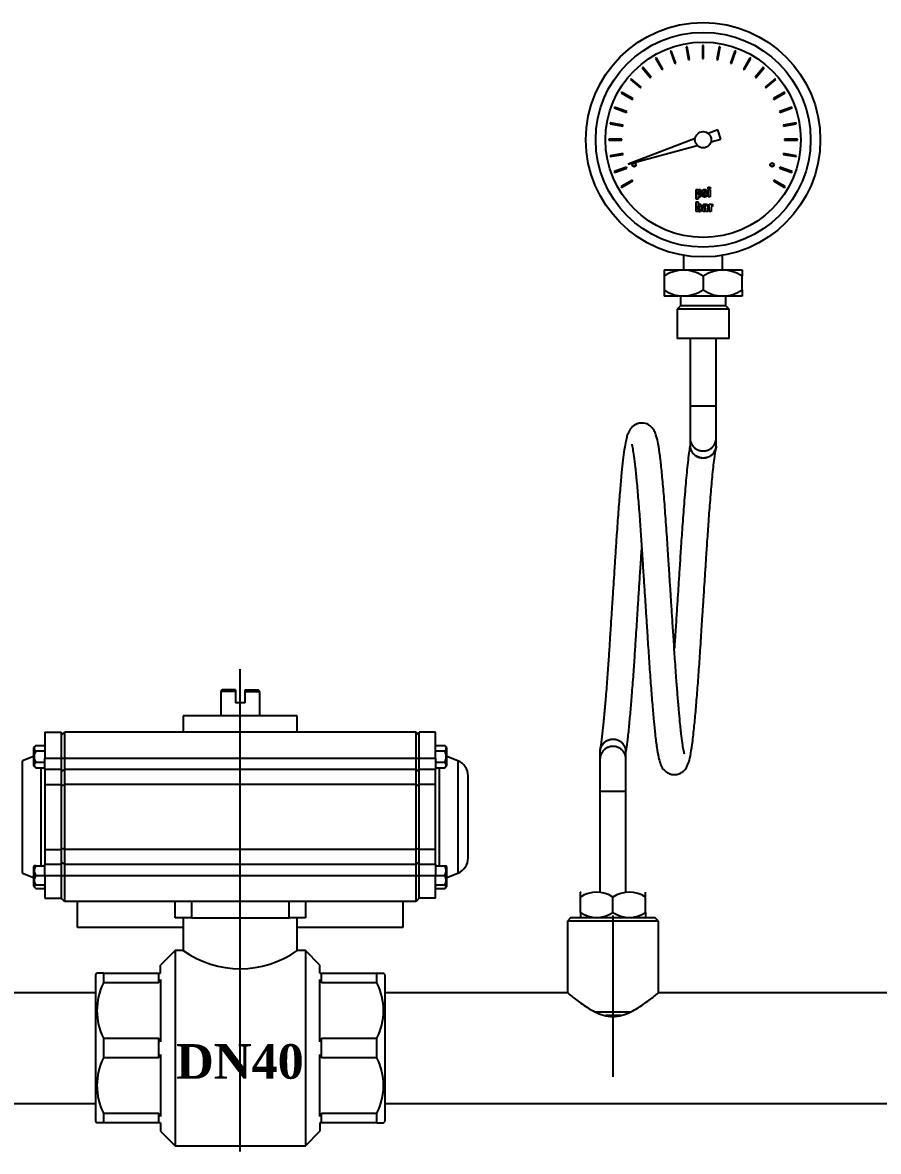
# Model space of a CAD drawing. Extents: x -681219 to -550379, y -242630 to -158199.
# Drawn here: x -636918.5 to -636547.3, y -168933.3 to -168443.7 of the extents above; entities that cross this region are included whole.
import ezdxf
from ezdxf.lldxf.tags import DXFTag

# ---------------------------------------------------------------- set-up
doc = ezdxf.new("R2010")
doc.units = 0
doc.header["$LTSCALE"] = 1000
for name, color, linetype in [('$DDT_AUDIT_GENERATED_(4EB)', 7, 'CONTINUOUS'), ('$DDT_AUDIT_GENERATED_(BAE)', 7, 'CONTINUOUS'), ('DV2_默认', 7, 'CONTINUOUS'), ('GLXT01_0102', 7, 'CONTINUOUS'), ('MYGL165_030201', 7, 'CONTINUOUS'), ('MYGL165_030501', 7, 'CONTINUOUS'), ('SVK1120-4D-02-P1', 7, 'CONTINUOUS'), ('TEXT', 7, 'CONTINUOUS'), ('Y(YZ.Z)-100压力表1.', 7, 'CONTINUOUS')]:
    doc.layers.add(name, color=color, linetype=linetype)
tags = doc.linetypes.add('CENTER2', pattern=[28.575, 19.05, -3.175, 3.175, -3.175]).pattern_tags.tags
tags[10:11] = [DXFTag(74, 4), DXFTag(75, 0), DXFTag(340, '0'), DXFTag(46, 0.0), DXFTag(50, 0.0), DXFTag(44, 0.0), DXFTag(45, 0.0)]
tags[8:9] = [DXFTag(74, 4), DXFTag(75, 0), DXFTag(340, '0'), DXFTag(46, 0.0), DXFTag(50, 0.0), DXFTag(44, 0.0), DXFTag(45, 0.0)]
tags[6:7] = [DXFTag(74, 4), DXFTag(75, 0), DXFTag(340, '0'), DXFTag(46, 0.0), DXFTag(50, 0.0), DXFTag(44, 0.0), DXFTag(45, 0.0)]
tags[4:5] = [DXFTag(74, 4), DXFTag(75, 0), DXFTag(340, '0'), DXFTag(46, 0.0), DXFTag(50, 0.0), DXFTag(44, 0.0), DXFTag(45, 0.0)]

msp = doc.modelspace()

# ---------------------------------------------------------------- linework, layer by layer
at = {"layer": '$DDT_AUDIT_GENERATED_(4EB)', "color": 7, "linetype": 'Continuous'}
for p, q in [((-636831.8777, -168733.1363), (-636832.5836, -168733.8422)), ((-636826.2306, -168733.8422), (-636832.5836, -168733.8422)), ((-636832.5836, -168733.8422), (-636832.5836, -168744.4304)), ((-636826.2306, -168733.1363), (-636831.8777, -168733.1363)), ((-636826.2306, -168733.1363), (-636826.2306, -168733.8422)), ((-636826.2306, -168733.8422), (-636826.2306, -168738.7834)), ((-636821.9953, -168733.1363), (-636816.3483, -168733.1363)), ((-636821.9953, -168733.8422), (-636821.9953, -168733.1363)), ((-636821.9953, -168733.8422), (-636815.6424, -168733.8422)), ((-636821.9953, -168738.7834), (-636821.9953, -168733.8422)), ((-636815.6424, -168733.8422), (-636816.3483, -168733.1363)), ((-636815.6424, -168744.4304), (-636815.6424, -168733.8422)), ((-636821.9953, -168738.7834), (-636826.2306, -168738.7834)), ((-636799.4071, -168744.4304), (-636848.8188, -168744.4304)), ((-636848.8188, -168744.4304), (-636848.8188, -168751.4893)), ((-636799.4071, -168751.4893), (-636799.4071, -168744.4304)), ((-636908.8188, -168751.4893), (-636901.76, -168751.4893)), ((-636908.8188, -168751.4893), (-636908.8188, -168762.683)), ((-636901.76, -168752.901), (-636900.3483, -168751.4893)), ((-636901.76, -168751.4893), (-636901.76, -168762.683)), ((-636900.3483, -168751.4893), (-636900.3483, -168762.683)), ((-636747.8777, -168751.4893), (-636900.3483, -168751.4893)), ((-636747.8777, -168762.683), (-636747.8777, -168751.4893)), ((-636747.8777, -168751.4893), (-636746.4659, -168752.901)), ((-636739.4071, -168751.4893), (-636746.4659, -168751.4893)), ((-636746.4659, -168762.683), (-636746.4659, -168751.4893)), ((-636739.4071, -168762.683), (-636739.4071, -168751.4893)), ((-636912.8225, -168757.187), (-636913.76, -168758.1246)), ((-636913.76, -168758.1246), (-636913.76, -168766.0304)), ((-636912.8225, -168757.187), (-636908.8188, -168757.187)), ((-636908.8188, -168759.6322), (-636912.8225, -168759.6322)), ((-636739.4071, -168757.187), (-636735.4035, -168757.187)), ((-636735.4035, -168759.6322), (-636739.4071, -168759.6322)), ((-636734.4659, -168758.1246), (-636735.4035, -168757.187)), ((-636734.4659, -168766.0304), (-636734.4659, -168758.1246)), ((-636913.76, -168761.9363), (-636918.4992, -168763.832)), ((-636918.4992, -168812.5583), (-636918.4992, -168763.832)), ((-636912.8225, -168764.5227), (-636908.8188, -168764.5227)), ((-636908.8188, -168762.683), (-636901.76, -168762.683)), ((-636908.8188, -168767.6744), (-636908.8188, -168762.683)), ((-636901.76, -168762.683), (-636900.3483, -168762.683)), ((-636901.76, -168762.683), (-636901.76, -168767.6744)), ((-636900.3483, -168762.683), (-636747.8777, -168762.683)), ((-636900.3483, -168762.683), (-636900.3483, -168767.6744)), ((-636747.8777, -168767.6744), (-636747.8777, -168762.683)), ((-636747.8777, -168762.683), (-636746.4659, -168762.683)), ((-636746.4659, -168762.683), (-636739.4071, -168762.683)), ((-636746.4659, -168767.6744), (-636746.4659, -168762.683)), ((-636739.4071, -168762.683), (-636739.4071, -168767.6744)), ((-636739.4071, -168764.5227), (-636735.4035, -168764.5227)), ((-636729.7267, -168763.832), (-636734.4659, -168761.9363)), ((-636729.7267, -168763.832), (-636729.7267, -168812.5583)), ((-636913.76, -168766.0304), (-636912.8225, -168766.968)), ((-636912.8225, -168766.968), (-636908.8188, -168766.968)), ((-636910.5937, -168766.968), (-636910.5937, -168809.3716)), ((-636908.8188, -168767.6744), (-636908.8188, -168774.0775)), ((-636901.76, -168767.6744), (-636908.8188, -168767.6744)), ((-636901.76, -168768.6727), (-636900.3483, -168767.6744)), ((-636901.76, -168767.6744), (-636901.76, -168774.0775)), ((-636900.3483, -168767.6744), (-636900.3483, -168774.0775)), ((-636747.8777, -168767.6744), (-636900.3483, -168767.6744)), ((-636747.8777, -168774.0775), (-636747.8777, -168767.6744)), ((-636747.8777, -168767.6744), (-636746.4659, -168768.6727)), ((-636746.4659, -168774.0775), (-636746.4659, -168767.6744)), ((-636739.4071, -168767.6744), (-636746.4659, -168767.6744)), ((-636739.4071, -168766.968), (-636735.4035, -168766.968)), ((-636739.4071, -168774.0775), (-636739.4071, -168767.6744)), ((-636737.6322, -168809.3716), (-636737.6322, -168766.968)), ((-636735.6807, -168767.2452), (-636734.4659, -168766.0304)), ((-636908.8188, -168774.0775), (-636901.76, -168774.0775)), ((-636908.8188, -168774.0775), (-636908.8188, -168802.3128)), ((-636901.76, -168774.6623), (-636900.3483, -168774.0775)), ((-636901.76, -168774.0775), (-636901.76, -168802.3128)), ((-636900.3483, -168774.0775), (-636900.3483, -168802.3128)), ((-636747.8777, -168774.0775), (-636900.3483, -168774.0775)), ((-636747.8777, -168802.3128), (-636747.8777, -168774.0775)), ((-636747.8777, -168774.0775), (-636746.4659, -168774.6623)), ((-636739.4071, -168774.0775), (-636746.4659, -168774.0775)), ((-636746.4659, -168802.3128), (-636746.4659, -168774.0775)), ((-636739.4071, -168802.3128), (-636739.4071, -168774.0775)), ((-636725.2894, -168806.0043), (-636725.2894, -168770.386)), ((-636908.8188, -168802.3128), (-636901.76, -168802.3128)), ((-636908.8188, -168802.3128), (-636908.8188, -168808.7159)), ((-636900.3483, -168802.3128), (-636901.76, -168801.728)), ((-636901.76, -168802.3128), (-636901.76, -168808.7159)), ((-636900.3483, -168802.3128), (-636900.3483, -168808.7159)), ((-636747.8777, -168802.3128), (-636900.3483, -168802.3128)), ((-636746.4659, -168801.728), (-636747.8777, -168802.3128)), ((-636747.8777, -168808.7159), (-636747.8777, -168802.3128)), ((-636739.4071, -168802.3128), (-636746.4659, -168802.3128)), ((-636746.4659, -168808.7159), (-636746.4659, -168802.3128)), ((-636739.4071, -168808.7159), (-636739.4071, -168802.3128)), ((-636908.8188, -168808.7159), (-636901.76, -168808.7159)), ((-636908.8188, -168813.7072), (-636908.8188, -168808.7159)), ((-636900.3483, -168808.7159), (-636901.76, -168807.7176)), ((-636901.76, -168808.7159), (-636901.76, -168813.7072)), ((-636900.3483, -168808.7159), (-636747.8777, -168808.7159)), ((-636900.3483, -168808.7159), (-636900.3483, -168813.7072)), ((-636746.4659, -168807.7176), (-636747.8777, -168808.7159)), ((-636747.8777, -168813.7072), (-636747.8777, -168808.7159)), ((-636746.4659, -168808.7159), (-636739.4071, -168808.7159)), ((-636746.4659, -168813.7072), (-636746.4659, -168808.7159)), ((-636739.4071, -168808.7159), (-636739.4071, -168813.7072)), ((-636918.4992, -168812.5583), (-636913.76, -168814.454)), ((-636913.4777, -168809.3716), (-636913.76, -168809.654)), ((-636913.76, -168809.654), (-636913.76, -168817.5599)), ((-636912.8225, -168809.3716), (-636913.4777, -168809.3716)), ((-636912.8225, -168809.3716), (-636908.8188, -168809.3716)), ((-636912.8225, -168813.6069), (-636908.8188, -168813.6069)), ((-636908.8188, -168813.7072), (-636908.8188, -168823.4893)), ((-636901.76, -168813.7072), (-636908.8188, -168813.7072)), ((-636900.3483, -168813.7072), (-636901.76, -168813.7072)), ((-636901.76, -168813.7072), (-636901.76, -168823.4893)), ((-636900.3483, -168813.7072), (-636900.3483, -168824.901)), ((-636747.8777, -168813.7072), (-636900.3483, -168813.7072)), ((-636747.8777, -168824.901), (-636747.8777, -168813.7072)), ((-636746.4659, -168813.7072), (-636747.8777, -168813.7072)), ((-636746.4659, -168823.4893), (-636746.4659, -168813.7072)), ((-636739.4071, -168813.7072), (-636746.4659, -168813.7072)), ((-636739.4071, -168809.3716), (-636735.4035, -168809.3716)), ((-636739.4071, -168813.6069), (-636735.4035, -168813.6069)), ((-636739.4071, -168823.4893), (-636739.4071, -168813.7072)), ((-636735.4035, -168809.3716), (-636734.7483, -168809.3716)), ((-636734.4659, -168809.654), (-636734.7483, -168809.3716)), ((-636734.4659, -168817.5599), (-636734.4659, -168809.654)), ((-636734.4659, -168814.454), (-636729.7267, -168812.5583)), ((-636913.76, -168817.5599), (-636913.76, -168818.2657)), ((-636913.76, -168817.5599), (-636913.4777, -168817.8422)), ((-636913.76, -168818.2657), (-636912.8225, -168819.2033)), ((-636912.8225, -168817.8422), (-636913.4777, -168817.8422)), ((-636908.8188, -168817.8422), (-636912.8225, -168817.8422)), ((-636735.4035, -168817.8422), (-636739.4071, -168817.8422)), ((-636735.4035, -168817.8422), (-636734.7483, -168817.8422)), ((-636735.4035, -168819.2033), (-636734.4659, -168818.2657)), ((-636734.7483, -168817.8422), (-636734.4659, -168817.5599)), ((-636734.4659, -168818.2657), (-636734.4659, -168817.5599)), ((-636912.8225, -168819.2033), (-636908.8188, -168819.2033)), ((-636908.8188, -168823.4893), (-636901.76, -168823.4893)), ((-636900.3483, -168824.901), (-636901.76, -168823.4893)), ((-636746.4659, -168823.4893), (-636747.8777, -168824.901)), ((-636739.4071, -168823.4893), (-636746.4659, -168823.4893)), ((-636739.4071, -168819.2033), (-636735.4035, -168819.2033)), ((-636747.8777, -168824.901), (-636900.3483, -168824.901)), ((-636852.3483, -168831.9599), (-636852.3483, -168824.901)), ((-636845.2894, -168824.901), (-636845.2894, -168831.9599)), ((-636802.9365, -168831.9599), (-636802.9365, -168824.901)), ((-636795.8777, -168824.901), (-636795.8777, -168831.9599)), ((-636845.2894, -168831.9599), (-636852.3483, -168831.9599)), ((-636848.8188, -168831.9599), (-636848.8188, -168846.1007)), ((-636845.2894, -168831.9599), (-636802.9365, -168831.9599)), ((-636795.8777, -168831.9599), (-636802.9365, -168831.9599)), ((-636799.4071, -168846.0775), (-636799.4071, -168831.9599)), ((-636852.3483, -168846.0775), (-636858.7012, -168852.4304)), ((-636852.3483, -168846.0775), (-636852.3483, -168930.7834)), ((-636848.7781, -168846.0775), (-636852.3483, -168846.0775)), ((-636795.8777, -168846.0775), (-636799.4071, -168846.0775)), ((-636795.8777, -168846.0775), (-636795.8777, -168930.7834)), ((-636789.5247, -168852.4304), (-636795.8777, -168846.0775)), ((-636858.7012, -168855.9599), (-636858.7012, -168852.4304)), ((-636789.5247, -168855.9599), (-636789.5247, -168852.4304)), ((-636886.2306, -168855.9599), (-636886.9365, -168856.6657)), ((-636886.9365, -168856.6657), (-636886.9365, -168920.1951)), ((-636883.4071, -168855.9599), (-636886.2306, -168855.9599)), ((-636883.4071, -168855.9599), (-636883.4071, -168860.2159)), ((-636883.4071, -168855.9599), (-636859.4071, -168855.9599)), ((-636859.4071, -168855.9599), (-636858.7012, -168855.9599)), ((-636859.4071, -168860.2159), (-636859.4071, -168855.9599)), ((-636789.5247, -168855.9599), (-636788.8188, -168855.9599)), ((-636788.8188, -168855.9599), (-636764.8188, -168855.9599)), ((-636788.8188, -168860.2159), (-636788.8188, -168855.9599)), ((-636764.8188, -168855.9599), (-636761.9953, -168855.9599)), ((-636764.8188, -168860.2159), (-636764.8188, -168855.9599)), ((-636761.2894, -168856.6657), (-636761.9953, -168855.9599)), ((-636761.2894, -168920.1951), (-636761.2894, -168856.6657)), ((-636859.4071, -168860.2159), (-636883.4071, -168860.2159)), ((-636858.7012, -168858.7324), (-636859.4071, -168860.2159)), ((-636858.7012, -168858.7324), (-636858.7012, -168885.6579)), ((-636788.8188, -168860.2159), (-636789.5247, -168858.7324)), ((-636789.5247, -168885.6579), (-636789.5247, -168858.7324)), ((-636764.8188, -168860.2159), (-636788.8188, -168860.2159)), ((-636883.4071, -168884.1744), (-636883.4071, -168892.6865)), ((-636883.4071, -168884.1744), (-636859.4071, -168884.1744)), ((-636859.4071, -168884.1744), (-636858.7012, -168885.6579)), ((-636859.4071, -168892.6865), (-636859.4071, -168884.1744)), ((-636789.5247, -168885.6579), (-636788.8188, -168884.1744)), ((-636788.8188, -168884.1744), (-636764.8188, -168884.1744)), ((-636788.8188, -168892.6865), (-636788.8188, -168884.1744)), ((-636764.8188, -168892.6865), (-636764.8188, -168884.1744)), ((-636858.7012, -168891.203), (-636859.4071, -168892.6865)), ((-636858.7012, -168891.203), (-636858.7012, -168918.1285)), ((-636788.8188, -168892.6865), (-636789.5247, -168891.203)), ((-636789.5247, -168918.1285), (-636789.5247, -168891.203)), ((-636859.4071, -168892.6865), (-636883.4071, -168892.6865)), ((-636764.8188, -168892.6865), (-636788.8188, -168892.6865)), ((-636883.4071, -168916.645), (-636883.4071, -168920.901)), ((-636883.4071, -168916.645), (-636859.4071, -168916.645)), ((-636859.4071, -168916.645), (-636858.7012, -168918.1285)), ((-636859.4071, -168920.901), (-636859.4071, -168916.645)), ((-636789.5247, -168918.1285), (-636788.8188, -168916.645)), ((-636788.8188, -168916.645), (-636764.8188, -168916.645)), ((-636788.8188, -168920.901), (-636788.8188, -168916.645)), ((-636764.8188, -168920.901), (-636764.8188, -168916.645)), ((-636886.9365, -168920.1951), (-636886.2306, -168920.901)), ((-636883.4071, -168920.901), (-636886.2306, -168920.901)), ((-636859.4071, -168920.901), (-636883.4071, -168920.901)), ((-636858.7012, -168920.901), (-636859.4071, -168920.901)), ((-636858.7012, -168920.901), (-636858.7012, -168924.4304)), ((-636788.8188, -168920.901), (-636789.5247, -168920.901)), ((-636789.5247, -168920.901), (-636789.5247, -168924.4304)), ((-636764.8188, -168920.901), (-636788.8188, -168920.901)), ((-636764.8188, -168920.901), (-636761.9953, -168920.901)), ((-636761.9953, -168920.901), (-636761.2894, -168920.1951)), ((-636858.7012, -168924.4304), (-636852.3483, -168930.7834)), ((-636795.8777, -168930.7834), (-636789.5247, -168924.4304)), ((-636852.3483, -168930.7834), (-636795.8777, -168930.7834))]:
    msp.add_line(p, q, dxfattribs=at)
for centre, radius, start, end in [((-636732.3483, -168770.386), 7.0588, 0, 68.19859), ((-636732.3483, -168806.0043), 7.0588, 291.80141, 0), ((-636909.6776, -168815.7246), 3.7914, 146.045357, 213.954643), ((-636909.677, -168811.4893), 3.7919, 146.050436, 213.949564), ((-636738.5484, -168811.4893), 3.7914, 326.045357, 33.954643), ((-636738.549, -168815.7246), 3.7919, 326.050436, 33.949564), ((-636911.6424, -168818.3421), 2.8235, 0, 10.196986), ((-636736.5836, -168818.3421), 2.8235, 169.803014, 180), ((-636824.113, -168811.5407), 42.4638, 234.42202, 305.57798), ((-636859.3863, -168872.1951), 26.8421, 153.494434, 206.505566), ((-636788.8396, -168872.1951), 26.8421, 333.494434, 26.505566), ((-636859.3863, -168904.6657), 26.8421, 153.494434, 206.505566), ((-636788.8396, -168904.6657), 26.8421, 333.494434, 26.505566)]:
    msp.add_arc(centre, radius, start, end, dxfattribs=at)
for points, knots in [([(-636912.8225, -168757.187), (-636913.0116, -168757.3761), (-636913.1761, -168757.5729), (-636913.411, -168757.984), (-636913.4771, -168758.1932), (-636913.4779, -168758.5136), (-636913.4617, -168758.6212), (-636913.3995, -168758.8314), (-636913.3537, -168758.9349), (-636913.1795, -168759.2415), (-636913.0141, -168759.4406), (-636912.8225, -168759.6322)], [0, 0, 0, 0, 0.25, 0.25, 0.5, 0.5, 0.625, 0.625, 0.75, 0.75, 1, 1, 1, 1]), ([(-636912.8225, -168759.6322), (-636913.0135, -168760.0144), (-636913.1768, -168760.4065), (-636913.4103, -168761.2238), (-636913.4777, -168761.6539), (-636913.4776, -168762.5022), (-636913.4102, -168762.9318), (-636913.1764, -168763.7497), (-636913.0132, -168764.1413), (-636912.8225, -168764.5227)], [0, 0, 0, 0, 0.25, 0.25, 0.5, 0.5, 0.75, 0.75, 1, 1, 1, 1]), ([(-636735.4035, -168759.6322), (-636735.2121, -168759.4409), (-636735.0494, -168759.2452), (-636734.8753, -168758.9411), (-636734.829, -168758.838), (-636734.7655, -168758.6273), (-636734.7485, -168758.5189), (-636734.7478, -168758.1982), (-636734.8131, -168757.988), (-636735.049, -168757.5736), (-636735.2133, -168757.3771), (-636735.4035, -168757.187)], [0, 0, 0, 0, 0.25, 0.25, 0.375, 0.375, 0.5, 0.5, 0.75, 0.75, 1, 1, 1, 1]), ([(-636735.4035, -168764.5227), (-636735.2127, -168764.1413), (-636735.0495, -168763.7497), (-636734.8158, -168762.9318), (-636734.7483, -168762.5022), (-636734.7482, -168761.6539), (-636734.8156, -168761.2238), (-636735.0491, -168760.4065), (-636735.2124, -168760.0144), (-636735.4035, -168759.6322)], [0, 0, 0, 0, 0.25, 0.25, 0.5, 0.5, 0.75, 0.75, 1, 1, 1, 1]), ([(-636912.8225, -168764.5227), (-636913.0138, -168764.7141), (-636913.1765, -168764.9098), (-636913.3506, -168765.2139), (-636913.3969, -168765.317), (-636913.4604, -168765.5276), (-636913.4774, -168765.6361), (-636913.4781, -168765.9568), (-636913.4129, -168766.167), (-636913.1769, -168766.5814), (-636913.0126, -168766.7779), (-636912.8225, -168766.968)], [0, 0, 0, 0, 0.25, 0.25, 0.375, 0.375, 0.5, 0.5, 0.75, 0.75, 1, 1, 1, 1]), ([(-636735.4035, -168766.968), (-636735.2143, -168766.7789), (-636735.0498, -168766.5821), (-636734.8149, -168766.171), (-636734.7488, -168765.9618), (-636734.748, -168765.6414), (-636734.7643, -168765.5338), (-636734.8264, -168765.3236), (-636734.8722, -168765.2201), (-636735.0464, -168764.9135), (-636735.2118, -168764.7144), (-636735.4035, -168764.5227)], [0, 0, 0, 0, 0.25, 0.25, 0.5, 0.5, 0.625, 0.625, 0.75, 0.75, 1, 1, 1, 1]), ([(-636913.4738, -168817.8912), (-636913.4763, -168817.9203), (-636913.4776, -168817.9494), (-636913.4781, -168818.1921), (-636913.4129, -168818.4023), (-636913.1769, -168818.8167), (-636913.0126, -168819.0132), (-636912.8225, -168819.2033)], [0.466132851, 0.466132851, 0.466132851, 0.466132851, 0.5, 0.5, 0.75, 0.75, 1, 1, 1, 1]), ([(-636735.4035, -168819.2033), (-636735.2143, -168819.0142), (-636735.0498, -168818.8174), (-636734.8149, -168818.4062), (-636734.7488, -168818.1971), (-636734.7481, -168817.922), (-636734.7534, -168817.8602), (-636734.7639, -168817.7989)], [0, 0, 0, 0, 0.25, 0.25, 0.5, 0.5, 0.571963206, 0.571963206, 0.571963206, 0.571963206])]:
    msp.add_open_spline(points, degree=3, knots=knots, dxfattribs=at)
at = {"layer": '$DDT_AUDIT_GENERATED_(BAE)', "color": 7, "linetype": 'Continuous'}
for p, q in [((-636629.0157, -168580.6657), (-636629.0157, -168610.0858)), ((-636617.7216, -168610.0858), (-636617.7216, -168580.6657)), ((-636617.7216, -168610.0858), (-636629.0157, -168610.0858)), ((-636629.0157, -168610.0858), (-636629.0157, -168623.9292)), ((-636617.7216, -168623.9292), (-636617.7216, -168610.0858)), ((-636629.0157, -168623.9292), (-636629.0157, -168627.2025)), ((-636617.7216, -168627.2025), (-636617.7216, -168623.9292)), ((-636668.113, -168759.925), (-636668.113, -168763.1941)), ((-636656.8188, -168763.1941), (-636656.8188, -168759.925)), ((-636668.113, -168763.1941), (-636668.113, -168777.128)), ((-636656.8188, -168777.128), (-636656.8188, -168763.1941)), ((-636656.8188, -168777.128), (-636668.113, -168777.128)), ((-636668.113, -168777.128), (-636668.113, -168820.6657)), ((-636656.8188, -168820.6657), (-636656.8188, -168777.128)), ((-636676.4424, -168820.6657), (-636676.5836, -168820.8069)), ((-636676.5836, -168822.9909), (-636676.5836, -168820.8069)), ((-636676.5836, -168829.6347), (-636676.5836, -168822.9909)), ((-636662.4659, -168829.6347), (-636662.4659, -168822.9909)), ((-636648.3483, -168822.9909), (-636648.3483, -168820.8069)), ((-636648.3483, -168829.6347), (-636648.3483, -168822.9909)), ((-636676.5836, -168829.6347), (-636676.5836, -168831.8187)), ((-636676.5836, -168831.8187), (-636676.4424, -168831.9599)), ((-636648.4894, -168831.9599), (-636648.3483, -168831.8187)), ((-636648.3483, -168829.6347), (-636648.3483, -168831.8187))]:
    msp.add_line(p, q, dxfattribs=at)
for centre, radius, start, end in [((-636669.5247, -168833.451), 12.619, 55.987152, 124.012848), ((-636669.5247, -168833.4763), 12.64, 56.051392, 123.948608), ((-636655.4071, -168833.451), 12.619, 55.987136, 124.012864), ((-636655.4071, -168833.451), 12.619, 55.987152, 124.012848), ((-636669.5247, -168819.1493), 12.64, 236.051392, 303.948608), ((-636669.5247, -168819.1746), 12.619, 235.987152, 304.012848), ((-636655.4071, -168819.1746), 12.619, 235.987136, 304.012864), ((-636655.4071, -168819.1493), 12.64, 236.051392, 303.948608)]:
    msp.add_arc(centre, radius, start, end, dxfattribs=at)
for points, knots in [([(-636631.5144, -168760.7653), (-636631.5064, -168760.7602), (-636631.5447, -168760.6103), (-636631.8155, -168759.4877), (-636632.2356, -168757.1057), (-636632.7908, -168753.0447), (-636633.3414, -168747.7471), (-636633.9045, -168741.6825), (-636634.415, -168735.6309), (-636634.9786, -168728.37), (-636635.556, -168720.265), (-636636.1159, -168711.5829), (-636636.6304, -168703.6508), (-636637.0965, -168696.4503), (-636637.5296, -168689.7594), (-636637.9822, -168682.7622), (-636638.5075, -168674.635), (-636639.128, -168665.0467), (-636639.8533, -168655.0656), (-636640.6065, -168645.797), (-636641.3299, -168637.9747), (-636642.0435, -168631.4103), (-636642.7848, -168626.5148), (-636643.4966, -168623.2693), (-636644.3316, -168621.1027), (-636645.107, -168619.7295), (-636646.7206, -168618.2094), (-636648.6274, -168617.3909), (-636650.686, -168617.3392), (-636652.7618, -168617.8755), (-636654.8759, -168619.5654), (-636655.9875, -168621.827), (-636656.5179, -168623.5757), (-636657.1247, -168626.2256), (-636657.7054, -168629.8174), (-636658.2997, -168634.649), (-636658.8734, -168640.413), (-636659.5082, -168647.486), (-636660.1925, -168656.0499), (-636660.8275, -168664.8413), (-636661.3614, -168673.0129), (-636661.795, -168679.7396), (-636662.1954, -168685.9273), (-636662.5382, -168691.2265), (-636662.8527, -168696.0845), (-636663.1716, -168701.0117), (-636663.5546, -168706.9213), (-636663.9883, -168713.6278), (-636664.4718, -168721.0324), (-636665.0388, -168728.983), (-636665.6369, -168736.6493), (-636666.2407, -168743.6291), (-636666.8152, -168749.6242), (-636667.4368, -168755.1488), (-636667.8445, -168757.5685), (-636668.0949, -168759.0206)], [0.339267505, 0.339267505, 0.339267505, 0.339267505, 0.342950645, 0.35311444, 0.365629185, 0.380431469, 0.397413872, 0.410185721, 0.423323042, 0.435606126, 0.452256081, 0.466763317, 0.479558635, 0.49113128, 0.501517444, 0.511723965, 0.524926861, 0.5413273, 0.560298064, 0.578937746, 0.596858886, 0.614072561, 0.632686276, 0.648413657, 0.658438943, 0.666605696, 0.671406497, 0.676989182, 0.680169714, 0.683820885, 0.691966083, 0.702273652, 0.712579127, 0.722749599, 0.737598111, 0.751916804, 0.766338811, 0.782070792, 0.799030091, 0.817028427, 0.829412171, 0.840686173, 0.85027948, 0.859479298, 0.866217026, 0.873654179, 0.883241825, 0.894940211, 0.906829113, 0.921082351, 0.937656306, 0.951511942, 0.966437886, 0.982504651, 1, 1, 1, 1]), ([(-636654.3052, -168626.4832), (-636654.3197, -168626.5007), (-636654.2709, -168626.7837), (-636653.9029, -168628.4054), (-636653.3786, -168631.7345), (-636652.8123, -168636.48), (-636652.2034, -168642.706), (-636651.5399, -168650.2921), (-636650.8805, -168658.7673), (-636650.2662, -168667.4517), (-636649.7224, -168675.894), (-636649.2108, -168683.7782), (-636648.7456, -168690.9658), (-636648.3106, -168697.6865), (-636647.8524, -168704.7688), (-636647.325, -168712.9341), (-636646.7297, -168722.1114), (-636646.0622, -168731.3181), (-636645.398, -168739.6309), (-636644.7731, -168746.618), (-636644.1532, -168752.8579), (-636643.4986, -168758.1264), (-636642.7444, -168762.312), (-636642.0895, -168764.8522), (-636641.0864, -168767.029), (-636639.6518, -168768.5665), (-636638.3079, -168769.4037), (-636636.5729, -168769.8807), (-636634.7456, -168769.839), (-636633.0717, -168769.2227), (-636631.514, -168768.0852), (-636630.593, -168766.8267), (-636629.5501, -168764.6523), (-636628.8732, -168761.7936), (-636628.0534, -168756.8901), (-636627.3207, -168750.3645), (-636626.6043, -168742.7053), (-636625.9239, -168734.5356), (-636625.2528, -168725.5857), (-636624.7021, -168717.4558), (-636624.2701, -168710.7159), (-636623.9497, -168705.7701), (-636623.6753, -168701.5254), (-636623.4548, -168698.1172), (-636623.2759, -168695.3532), (-636623.0823, -168692.3607), (-636622.8328, -168688.5066), (-636622.4942, -168683.2735), (-636622.0781, -168676.8625), (-636621.5912, -168669.2573), (-636620.9992, -168660.6623), (-636620.299, -168651.46), (-636619.6606, -168644.0325), (-636619.123, -168638.4604), (-636618.7042, -168634.5234), (-636618.2357, -168630.9049), (-636617.9404, -168629.2063), (-636617.7603, -168628.1932)], [0.338483686, 0.338483686, 0.338483686, 0.338483686, 0.345527955, 0.358349092, 0.372893537, 0.388083558, 0.404017571, 0.420932054, 0.437622616, 0.453069863, 0.467240652, 0.480298341, 0.49168448, 0.501924338, 0.512610257, 0.525899017, 0.541969868, 0.559188258, 0.575638642, 0.591149981, 0.605596166, 0.623409257, 0.639570465, 0.653991551, 0.66407358, 0.669097031, 0.674280542, 0.677499519, 0.681448306, 0.685452894, 0.689190223, 0.696300574, 0.703165847, 0.720509817, 0.738980331, 0.759523396, 0.776278289, 0.79312801, 0.809786035, 0.82608137, 0.835235231, 0.843471993, 0.850349913, 0.85583903, 0.859924542, 0.863662391, 0.87024319, 0.878488376, 0.888996102, 0.901667895, 0.916727097, 0.934241297, 0.954016382, 0.964652078, 0.975764108, 0.987555062, 1, 1, 1, 1]), ([(-636629.0161, -168627.1211), (-636629.1579, -168627.9514), (-636629.4437, -168629.7002), (-636629.9071, -168633.3158), (-636630.357, -168637.5706), (-636630.9373, -168643.6285), (-636631.6298, -168651.7834), (-636632.3901, -168661.9162), (-636633.0244, -168671.397), (-636633.5566, -168679.6993), (-636634.0338, -168687.0635), (-636634.4818, -168693.9903), (-636634.9555, -168701.3108), (-636635.4231, -168708.5096), (-636635.7303, -168713.2956), (-636635.8685, -168715.411)], [0.002850733, 0.002850733, 0.002850733, 0.002850733, 0.012718788, 0.024842924, 0.036353067, 0.047469235, 0.068467219, 0.087503662, 0.103773755, 0.117355759, 0.128594016, 0.139499927, 0.150675491, 0.163839019, 0.174565611, 0.174565611, 0.174565611, 0.174565611]), ([(-636656.8182, -168759.9409), (-636656.5895, -168758.5547), (-636656.1603, -168755.8085), (-636655.5036, -168749.766), (-636654.8626, -168742.9231), (-636654.2109, -168735.1645), (-636653.5852, -168726.9116), (-636653.0146, -168718.651), (-636652.5673, -168711.6724), (-636652.1938, -168705.9072), (-636651.8691, -168700.8844), (-636651.5096, -168695.3282), (-636651.0948, -168688.9181), (-636650.6095, -168681.4292), (-636650.2415, -168675.7349), (-636650.0293, -168672.4787), (-636649.9865, -168671.8249)], [0.003344887, 0.003344887, 0.003344887, 0.003344887, 0.019273267, 0.036745139, 0.052822181, 0.067513181, 0.084713992, 0.099077194, 0.110675505, 0.119734691, 0.12739005, 0.135051661, 0.146520031, 0.158200898, 0.171311475, 0.174625096, 0.174625096, 0.174625096, 0.174625096])]:
    msp.add_open_spline(points, degree=3, knots=knots, dxfattribs=at)
for points, weights in [([(-636629.0157, -168623.9292), (-636629.0157, -168629.4973), (-636623.3686, -168629.4973), (-636617.7216, -168629.4973), (-636617.7216, -168623.9292)], [1, 0.707106781187, 1, 0.707106781187, 1]), ([(-636628.2002, -168629.9495), (-636625.9808, -168633.3964), (-636621.8512, -168632.3138), (-636617.7216, -168631.2312), (-636617.7216, -168627.2025)], [1, 0.796465235394, 1, 0.796465235394, 1]), ([(-636656.8188, -168763.1941), (-636656.8188, -168757.626), (-636662.4659, -168757.626), (-636668.113, -168757.626), (-636668.113, -168763.1941)], [1, 0.707106781187, 1, 0.707106781187, 1])]:
    msp.add_rational_spline(points, weights, degree=2, knots=[0, 0, 0, 0.5, 0.5, 1, 1, 1], dxfattribs=at)
for points, weights, degree in [([(-636629.0157, -168627.2025), (-636629.0157, -168628.6829), (-636628.2002, -168629.9495)], [1, 0.963220081111, 1], 2), ([(-636617.6763, -168627.3776), (-636617.7953, -168633.1982), (-636624.1824, -168636.4216), (-636628.2002, -168629.9495)], [0.957436399511, 0.461146473137, 0.358293096338, 0.648876269114], 3), ([(-636663.6526, -168754.737), (-636666.7198, -168755.3201), (-636668.1531, -168757.6208), (-636668.1796, -168759.8796)], [0.492805528928, 0.52175915183, 0.679215007101, 0.965173094741], 3), ([(-636663.6526, -168754.737), (-636668.113, -168755.638), (-636668.113, -168759.925)], [1, 0.777866104607, 1], 2), ([(-636656.8188, -168759.925), (-636656.8188, -168753.3567), (-636663.6526, -168754.737)], [1, 0.628430046468, 1], 2)]:
    msp.add_rational_spline(points, weights, degree=degree, dxfattribs=at)
at = {"layer": 'DV2_默认', "color": 7, "linetype": 'CENTER2'}
for p, q in [((-636824.113, -168933.254), (-636824.113, -168724.1592)), ((-636662.4659, -168830.901), (-636662.4659, -168900.9205))]:
    msp.add_line(p, q, dxfattribs=at)
at = {"layer": 'GLXT01_0102', "color": 7, "linetype": 'Continuous'}
for p, q in [((-636680.8188, -168831.9599), (-636682.2306, -168833.3716)), ((-636642.7012, -168833.3716), (-636682.2306, -168833.3716)), ((-636682.2306, -168833.3716), (-636682.2306, -168864.4304)), ((-636644.113, -168831.9599), (-636680.8188, -168831.9599)), ((-636642.7012, -168833.3716), (-636644.113, -168831.9599)), ((-636642.7012, -168864.4304), (-636642.7012, -168833.3716)), ((-636655.0395, -168872.901), (-636669.9029, -168872.901)), ((-636658.9654, -168874.3128), (-636665.7242, -168874.3128))]:
    msp.add_line(p, q, dxfattribs=at)
at = {"layer": 'MYGL165_030201', "color": 7, "linetype": 'Continuous'}
for p, q in [((-636886.9365, -168864.4304), (-637042.2306, -168864.4304)), ((-637042.2306, -168912.4304), (-636886.9365, -168912.4304))]:
    msp.add_line(p, q, dxfattribs=at)
at = {"layer": 'MYGL165_030501', "color": 7, "linetype": 'Continuous'}
for p, q in [((-636682.2306, -168864.4304), (-636761.2894, -168864.4304)), ((-636110.4659, -168864.4304), (-636642.7012, -168864.4304)), ((-636761.2894, -168912.4304), (-636110.4659, -168912.4304))]:
    msp.add_line(p, q, dxfattribs=at)
msp.add_open_spline([(-636682.2306, -168864.4304), (-636682.2289, -168864.432), (-636681.6366, -168864.9255), (-636679.5564, -168866.589), (-636678.0747, -168867.7543), (-636674.5924, -168870.2392), (-636672.5549, -168871.6018), (-636669.1227, -168873.3081), (-636667.8853, -168873.83), (-636665.2808, -168874.5839), (-636663.8945, -168874.8109), (-636661.1332, -168874.8206), (-636659.75, -168874.6041), (-636657.1407, -168873.8651), (-636655.917, -168873.3568), (-636652.4188, -168871.6321), (-636650.4171, -168870.2923), (-636646.884, -168867.7758), (-636645.4299, -168866.6319), (-636643.8349, -168865.3573), (-636643.4211, -168865.0203), (-636642.8515, -168864.5546), (-636642.7012, -168864.4304), (-636642.7012, -168864.4304)], degree=3, knots=[0.500596207, 0.500596207, 0.500596207, 0.500596207, 0.5625, 0.5625, 0.625, 0.625, 0.6875, 0.6875, 0.71875, 0.71875, 0.75, 0.75, 0.78125, 0.78125, 0.8125, 0.8125, 0.875, 0.875, 0.9375, 0.9375, 0.96875, 0.96875, 1, 1, 1, 1], dxfattribs=at)
at = {"layer": 'SVK1120-4D-02-P1', "color": 7, "linetype": 'Continuous'}
for p, q in [((-636894.7012, -168836.1951), (-636894.7012, -168824.901)), ((-636753.5247, -168824.901), (-636753.5247, -168836.1951)), ((-636848.8188, -168836.1951), (-636894.7012, -168836.1951)), ((-636753.5247, -168836.1951), (-636799.4071, -168836.1951))]:
    msp.add_line(p, q, dxfattribs=at)
at = {"layer": 'Y(YZ.Z)-100压力表1.', "color": 7, "linetype": 'Continuous'}
for p, q in [((-636637.1723, -168456.0035), (-636637.5703, -168456.1484)), ((-636637.5703, -168456.1484), (-636635.6389, -168461.4549)), ((-636635.2409, -168461.31), (-636637.1723, -168456.0035)), ((-636630.2694, -168454.1921), (-636630.6865, -168454.2657)), ((-636630.6865, -168454.2657), (-636629.7059, -168459.8269)), ((-636629.2888, -168459.7534), (-636630.2694, -168454.1921)), ((-636623.1569, -168453.6069), (-636623.5804, -168453.6069)), ((-636623.5804, -168453.6069), (-636623.5804, -168459.254)), ((-636623.1569, -168459.254), (-636623.1569, -168453.6069)), ((-636616.4678, -168454.1921), (-636617.4484, -168459.7534)), ((-636617.0313, -168459.8269), (-636616.0507, -168454.2657)), ((-636616.0507, -168454.2657), (-636616.4678, -168454.1921)), ((-636609.5649, -168456.0035), (-636611.4963, -168461.31)), ((-636611.0983, -168461.4549), (-636609.1669, -168456.1484)), ((-636609.1669, -168456.1484), (-636609.5649, -168456.0035)), ((-636643.6558, -168458.9861), (-636644.0226, -168459.1979)), ((-636644.0226, -168459.1979), (-636641.1991, -168464.0884)), ((-636640.8323, -168463.8766), (-636643.6558, -168458.9861)), ((-636635.6389, -168461.4549), (-636635.2409, -168461.31)), ((-636629.7059, -168459.8269), (-636629.2888, -168459.7534)), ((-636623.5804, -168459.254), (-636623.1569, -168459.254)), ((-636617.4484, -168459.7534), (-636617.0313, -168459.8269)), ((-636611.4963, -168461.31), (-636611.0983, -168461.4549)), ((-636603.0814, -168458.9861), (-636605.905, -168463.8766)), ((-636605.5382, -168464.0884), (-636602.7146, -168459.1979)), ((-636602.7146, -168459.1979), (-636603.0814, -168458.9861)), ((-636649.5229, -168463.0492), (-636649.8473, -168463.3214)), ((-636649.8473, -168463.3214), (-636646.2175, -168467.6473)), ((-636645.893, -168467.3751), (-636649.5229, -168463.0492)), ((-636641.1991, -168464.0884), (-636640.8323, -168463.8766)), ((-636605.905, -168463.8766), (-636605.5382, -168464.0884)), ((-636597.2144, -168463.0492), (-636600.8442, -168467.3751)), ((-636600.5198, -168467.6473), (-636596.8899, -168463.3214)), ((-636596.8899, -168463.3214), (-636597.2144, -168463.0492)), ((-636654.5953, -168468.0694), (-636654.8675, -168468.3938)), ((-636654.8675, -168468.3938), (-636650.5416, -168472.0237)), ((-636650.2694, -168471.6992), (-636654.5953, -168468.0694)), ((-636646.2175, -168467.6473), (-636645.893, -168467.3751)), ((-636600.8442, -168467.3751), (-636600.5198, -168467.6473)), ((-636592.142, -168468.0694), (-636596.4679, -168471.6992)), ((-636596.1956, -168472.0237), (-636591.8697, -168468.3938)), ((-636591.8697, -168468.3938), (-636592.142, -168468.0694)), ((-636658.7188, -168473.8941), (-636658.9306, -168474.2609)), ((-636658.9306, -168474.2609), (-636654.0401, -168477.0844)), ((-636653.8283, -168476.7176), (-636658.7188, -168473.8941)), ((-636650.5416, -168472.0237), (-636650.2694, -168471.6992)), ((-636596.4679, -168471.6992), (-636596.1956, -168472.0237)), ((-636588.0184, -168473.8941), (-636592.9089, -168476.7176)), ((-636592.6971, -168477.0844), (-636587.8066, -168474.2609)), ((-636587.8066, -168474.2609), (-636588.0184, -168473.8941)), ((-636661.7683, -168480.3464), (-636661.9132, -168480.7444)), ((-636661.9132, -168480.7444), (-636656.6067, -168482.6758)), ((-636656.4618, -168482.2778), (-636661.7683, -168480.3464)), ((-636654.0401, -168477.0844), (-636653.8283, -168476.7176)), ((-636592.9089, -168476.7176), (-636592.6971, -168477.0844)), ((-636584.9689, -168480.3464), (-636590.2754, -168482.2778)), ((-636590.1306, -168482.6758), (-636584.8241, -168480.7444)), ((-636584.8241, -168480.7444), (-636584.9689, -168480.3464)), ((-636656.6067, -168482.6758), (-636656.4618, -168482.2778)), ((-636590.2754, -168482.2778), (-636590.1306, -168482.6758)), ((-636663.651, -168487.2302), (-636663.7246, -168487.6473)), ((-636663.7246, -168487.6473), (-636658.1633, -168488.6279)), ((-636658.0898, -168488.2108), (-636663.651, -168487.2302)), ((-636658.1633, -168488.6279), (-636658.0898, -168488.2108)), ((-636616.9642, -168490.2405), (-636621.119, -168491.8285)), ((-636615.6554, -168494.2685), (-636616.9642, -168490.2405)), ((-636583.0862, -168487.2302), (-636588.6475, -168488.2108)), ((-636588.6475, -168488.2108), (-636588.5739, -168488.6279)), ((-636588.5739, -168488.6279), (-636583.0127, -168487.6473)), ((-636583.0127, -168487.6473), (-636583.0862, -168487.2302)), ((-636658.6627, -168494.3363), (-636664.3098, -168494.3363)), ((-636664.3098, -168494.3363), (-636664.3098, -168494.7599)), ((-636664.3098, -168494.7599), (-636658.6627, -168494.7599)), ((-636658.6627, -168494.7599), (-636658.6627, -168494.3363)), ((-636626.8586, -168494.0222), (-636655.8392, -168505.0984)), ((-636619.9501, -168495.426), (-636615.6554, -168494.2685)), ((-636582.4274, -168494.3363), (-636588.0745, -168494.3363)), ((-636588.0745, -168494.3363), (-636588.0745, -168494.7599)), ((-636588.0745, -168494.7599), (-636582.4274, -168494.7599)), ((-636582.4274, -168494.7599), (-636582.4274, -168494.3363)), ((-636658.1633, -168500.4683), (-636663.7246, -168501.4489)), ((-636663.651, -168501.866), (-636658.0898, -168500.8854)), ((-636658.0898, -168500.8854), (-636658.1633, -168500.4683)), ((-636655.8392, -168505.0984), (-636625.883, -168497.025)), ((-636588.5739, -168500.4683), (-636588.6475, -168500.8854)), ((-636588.6475, -168500.8854), (-636583.0862, -168501.866)), ((-636583.0127, -168501.4489), (-636588.5739, -168500.4683)), ((-636663.7246, -168501.4489), (-636663.651, -168501.866)), ((-636583.0862, -168501.866), (-636583.0127, -168501.4489)), ((-636656.6067, -168506.4204), (-636661.9132, -168508.3518)), ((-636661.9132, -168508.3518), (-636661.7683, -168508.7498)), ((-636661.7683, -168508.7498), (-636656.4618, -168506.8184)), ((-636656.4618, -168506.8184), (-636656.6067, -168506.4204)), ((-636590.1306, -168506.4204), (-636590.2754, -168506.8184)), ((-636590.2754, -168506.8184), (-636584.9689, -168508.7498)), ((-636584.8241, -168508.3518), (-636590.1306, -168506.4204)), ((-636584.9689, -168508.7498), (-636584.8241, -168508.3518)), ((-636654.0401, -168512.0118), (-636658.9306, -168514.8353)), ((-636658.9306, -168514.8353), (-636658.7188, -168515.2021)), ((-636658.7188, -168515.2021), (-636653.8283, -168512.3785)), ((-636653.8283, -168512.3785), (-636654.0401, -168512.0118)), ((-636621.1998, -168515.8738), (-636621.1998, -168515.1212)), ((-636621.1998, -168515.1212), (-636620.337, -168515.1212)), ((-636620.337, -168515.1212), (-636620.337, -168515.8738)), ((-636592.6971, -168512.0118), (-636592.9089, -168512.3785)), ((-636592.9089, -168512.3785), (-636588.0184, -168515.2021)), ((-636587.8066, -168514.8353), (-636592.6971, -168512.0118)), ((-636588.0184, -168515.2021), (-636587.8066, -168514.8353)), ((-636626.4159, -168520.3373), (-636626.4159, -168516.1806)), ((-636626.4159, -168516.1806), (-636625.6186, -168516.1806)), ((-636625.5557, -168520.3373), (-636626.4159, -168520.3373)), ((-636625.6186, -168516.1806), (-636625.6186, -168516.5294)), ((-636625.5557, -168519.0234), (-636625.5557, -168520.3373)), ((-636623.8039, -168518.3075), (-636623.0276, -168518.3127)), ((-636621.6377, -168517.0959), (-636622.3982, -168517.0933)), ((-636620.337, -168515.8738), (-636621.1998, -168515.8738)), ((-636621.1998, -168519.2909), (-636621.1998, -168516.1806)), ((-636621.1998, -168516.1806), (-636620.337, -168516.1806)), ((-636620.337, -168519.2909), (-636621.1998, -168519.2909)), ((-636620.337, -168516.1806), (-636620.337, -168519.2909)), ((-636626.4316, -168525.6373), (-636626.4316, -168521.4964)), ((-636626.4316, -168521.4964), (-636625.5636, -168521.4964)), ((-636625.6265, -168525.3016), (-636625.6265, -168525.6373)), ((-636625.5636, -168521.4964), (-636625.5636, -168522.8076)), ((-636622.789, -168523.4711), (-636623.657, -168523.4711)), ((-636622.1019, -168525.6373), (-636622.1543, -168525.3514)), ((-636620.7539, -168525.6373), (-636620.7539, -168522.527)), ((-636620.7539, -168522.527), (-636619.9515, -168522.527)), ((-636619.9515, -168522.527), (-636619.9515, -168522.9624)), ((-636619.2539, -168522.4641), (-636619.2539, -168523.4475)), ((-636625.6265, -168525.6373), (-636626.4316, -168525.6373)), ((-636621.1971, -168525.6373), (-636622.1019, -168525.6373)), ((-636619.8859, -168525.6373), (-636620.7539, -168525.6373)), ((-636631.8392, -168544.6608), (-636631.8392, -168551.0187)), ((-636614.898, -168551.0187), (-636614.898, -168544.6608)), ((-636640.3098, -168551.0187), (-636631.8392, -168551.0187)), ((-636640.3098, -168551.0187), (-636640.3098, -168553.6395)), ((-636640.3098, -168553.6395), (-636640.3098, -168559.692)), ((-636631.8392, -168551.0187), (-636614.898, -168551.0187)), ((-636623.3686, -168553.6395), (-636623.3686, -168559.692)), ((-636614.898, -168551.0187), (-636606.4274, -168551.0187)), ((-636606.4274, -168551.0187), (-636606.4274, -168553.6395)), ((-636606.4274, -168559.692), (-636606.4274, -168553.6395)), ((-636640.3098, -168559.692), (-636640.3098, -168562.3128)), ((-636631.8392, -168562.3128), (-636640.3098, -168562.3128)), ((-636633.251, -168562.3128), (-636633.251, -168566.5481)), ((-636614.898, -168562.3128), (-636631.8392, -168562.3128)), ((-636606.4274, -168562.3128), (-636614.898, -168562.3128)), ((-636613.4863, -168566.5481), (-636613.4863, -168562.3128)), ((-636606.4274, -168559.692), (-636606.4274, -168562.3128)), ((-636633.251, -168566.5481), (-636634.6627, -168567.9599)), ((-636612.0745, -168567.9599), (-636634.6627, -168567.9599)), ((-636634.6627, -168567.9599), (-636634.6627, -168580.6657)), ((-636613.4863, -168566.5481), (-636633.251, -168566.5481)), ((-636612.0745, -168567.9599), (-636613.4863, -168566.5481)), ((-636612.0745, -168580.6657), (-636612.0745, -168567.9599)), ((-636612.0745, -168580.6657), (-636634.6627, -168580.6657))]:
    msp.add_line(p, q, dxfattribs=at)
for centre, radius in [((-636623.3686, -168494.5481), 50.8235), ((-636623.3686, -168494.5481), 46.5882), ((-636623.3686, -168494.5481), 42.3529), ((-636623.3686, -168494.5481), 3.5294), ((-636653.2846, -168505.4074), 0.8471), ((-636653.2846, -168505.4074), 0.7059), ((-636593.4527, -168505.4074), 0.8471), ((-636593.4527, -168505.4074), 0.7059)]:
    msp.add_circle(centre, radius, dxfattribs=at)
for centre, radius, start, end in [((-636631.369, -168567.5375), 16.5255, 91.630466, 122.753781), ((-636632.3301, -168567.6044), 16.5929, 57.311067, 88.304685), ((-636614.2922, -168567.9759), 16.968, 92.046191, 122.338057), ((-636615.3883, -168567.6025), 16.591, 57.309237, 88.306516), ((-636631.3489, -168545.729), 16.591, 237.309237, 268.306516), ((-636632.5521, -168545.0096), 17.3178, 272.359226, 302.025021), ((-636614.4273, -168545.7923), 16.5272, 237.247863, 268.36789), ((-636615.3682, -168545.794), 16.5255, 271.630466, 302.753781)]:
    msp.add_arc(centre, radius, start, end, dxfattribs=at)
for points, knots in [([(-636625.6186, -168516.5294), (-636625.5399, -168516.3904), (-636625.4377, -168516.2829), (-636625.3197, -168516.2121), (-636625.1997, -168516.1402), (-636625.0679, -168516.1046), (-636624.7978, -168516.1046), (-636624.6876, -168516.1256), (-636624.5854, -168516.1702), (-636624.4863, -168516.2134), (-636624.4018, -168516.2724), (-636624.3362, -168516.3511), (-636624.2573, -168516.4458), (-636624.2051, -168516.5793), (-636624.1422, -168516.9044), (-636624.1264, -168517.2087), (-636624.1264, -168518.3678), (-636624.1841, -168518.832), (-636624.3021, -168519.0523), (-636624.4212, -168519.2746), (-636624.63, -168519.3853), (-636625.0679, -168519.3853), (-636625.1833, -168519.3538), (-636625.2829, -168519.2935), (-636625.3814, -168519.2339), (-636625.4744, -168519.144), (-636625.5557, -168519.0234)], [0, 0, 0, 0, 0.07624217, 0.07624217, 0.07624217, 0.14794976, 0.14794976, 0.20813291, 0.20813291, 0.20813291, 0.26187658, 0.26187658, 0.26187658, 0.3950886, 0.3950886, 0.52830061, 0.52830061, 0.7394144, 0.7394144, 0.7394144, 0.8751054, 0.8751054, 0.93309301, 0.93309301, 0.93309301, 1, 1, 1, 1]), ([(-636625.2908, -168518.6458), (-636625.1756, -168518.6428), (-636625.0994, -168518.5828), (-636625.0574, -168518.4517), (-636625.0162, -168518.323), (-636624.9945, -168518.0216), (-636624.9945, -168517.2664), (-636625.0155, -168517.0723), (-636625.0548, -168516.9674), (-636625.0945, -168516.8616), (-636625.1676, -168516.81), (-636625.3826, -168516.81), (-636625.4613, -168516.8704), (-636625.5059, -168516.9936), (-636625.5496, -168517.1146), (-636625.5714, -168517.4316), (-636625.5714, -168518.2131), (-636625.5504, -168518.3966), (-636625.5085, -168518.4963), (-636625.4656, -168518.5982), (-636625.3931, -168518.6484), (-636625.2908, -168518.6458)], [0, 0, 0, 0, 0.07756854, 0.07756854, 0.07756854, 0.29847913, 0.29847913, 0.43102549, 0.43102549, 0.43102549, 0.49769048, 0.49769048, 0.57488153, 0.57488153, 0.57488153, 0.81162395, 0.81162395, 0.93299951, 0.93299951, 0.93299951, 1, 1, 1, 1]), ([(-636622.3982, -168517.0933), (-636622.4008, -168516.9359), (-636622.4245, -168516.8258), (-636622.469, -168516.7576), (-636622.5124, -168516.6912), (-636622.5844, -168516.6579), (-636622.7732, -168516.6579), (-636622.844, -168516.6815), (-636622.8965, -168516.7287), (-636622.9475, -168516.7746), (-636622.9725, -168516.8389), (-636622.9725, -168517.0539), (-636622.844, -168517.1798), (-636622.5818, -168517.2952), (-636622.5452, -168517.3113), (-636622.5162, -168517.324), (-636622.4979, -168517.3319), (-636622.1409, -168517.4849), (-636621.9052, -168517.6466), (-636621.7872, -168517.7987), (-636621.6695, -168517.9504), (-636621.6062, -168518.1449), (-636621.6062, -168518.7035), (-636621.7033, -168518.9474), (-636621.8973, -168519.1178), (-636622.0912, -168519.2881), (-636622.3668, -168519.3774), (-636623.067, -168519.3774), (-636623.3292, -168519.2909), (-636623.5206, -168519.1178), (-636623.7106, -168518.946), (-636623.8039, -168518.7008), (-636623.8039, -168518.3861), (-636623.8039, -168518.3599), (-636623.8039, -168518.3337), (-636623.8039, -168518.3075)], [0, 0, 0, 0, 0.0523858, 0.0523858, 0.0523858, 0.09037663, 0.09037663, 0.12436843, 0.12436843, 0.12436843, 0.166099, 0.166099, 0.24236521, 0.24236521, 0.24236521, 0.256188, 0.256188, 0.256188, 0.38570036, 0.38570036, 0.38570036, 0.48054396, 0.48054396, 0.6029228, 0.6029228, 0.6029228, 0.73792264, 0.73792264, 0.86602467, 0.86602467, 0.86602467, 0.98812287, 0.98812287, 0.98812287, 1, 1, 1, 1]), ([(-636623.0276, -168518.3127), (-636623.0171, -168518.4727), (-636622.9883, -168518.5933), (-636622.8781, -168518.7402), (-636622.7995, -168518.7769), (-636622.6054, -168518.7769), (-636622.5372, -168518.7533), (-636622.4795, -168518.7008), (-636622.4246, -168518.6509), (-636622.3982, -168518.5855), (-636622.3982, -168518.4334), (-636622.4166, -168518.3757), (-636622.4533, -168518.3285), (-636622.4897, -168518.2816), (-636622.5766, -168518.2288), (-636622.7077, -168518.1659), (-636622.7362, -168518.1522), (-636622.7811, -168518.1318), (-636622.844, -168518.1003), (-636623.1535, -168517.9456), (-636623.3764, -168517.8197), (-636623.4997, -168517.6912), (-636623.5856, -168517.6016), (-636623.657, -168517.505), (-636623.7016, -168517.3896), (-636623.7465, -168517.2733), (-636623.7724, -168517.1536), (-636623.7724, -168516.7445), (-636623.6754, -168516.5189), (-636623.4839, -168516.3485), (-636623.2923, -168516.1779), (-636623.0302, -168516.0967), (-636622.3589, -168516.0967), (-636622.0966, -168516.178), (-636621.7295, -168516.5032), (-636621.6377, -168516.7366), (-636621.6377, -168517.0382), (-636621.6377, -168517.0574), (-636621.6377, -168517.0767), (-636621.6377, -168517.0959)], [0, 0, 0, 0, 0.04793967, 0.04793967, 0.09587934, 0.09587934, 0.13446493, 0.13446493, 0.13446493, 0.16886548, 0.16886548, 0.19681592, 0.19681592, 0.19681592, 0.24334644, 0.24334644, 0.24334644, 0.2665136, 0.2665136, 0.2665136, 0.38531736, 0.38531736, 0.38531736, 0.44126223, 0.44126223, 0.44126223, 0.49462971, 0.49462971, 0.61470655, 0.61470655, 0.61470655, 0.73759171, 0.73759171, 0.864378, 0.864378, 0.99116428, 0.99116428, 0.99116428, 1, 1, 1, 1]), ([(-636625.5636, -168522.8076), (-636625.4849, -168522.6844), (-636625.3957, -168522.5952), (-636625.1964, -168522.4798), (-636625.081, -168522.451), (-636624.6431, -168522.451), (-636624.4306, -168522.5611), (-636624.3126, -168522.784), (-636624.1951, -168523.006), (-636624.1343, -168523.4685), (-636624.1343, -168524.4991), (-636624.1422, -168524.7509), (-636624.1605, -168524.9214), (-636624.1792, -168525.0944), (-636624.2051, -168525.2229), (-636624.2444, -168525.3042), (-636624.3119, -168525.4437), (-636624.3992, -168525.5507), (-636624.5119, -168525.6242), (-636624.6253, -168525.698), (-636624.7663, -168525.7317), (-636625.0758, -168525.7317), (-636625.2069, -168525.695), (-636625.4429, -168525.5481), (-636625.5452, -168525.4406), (-636625.6265, -168525.3016)], [0, 0, 0, 0, 0.06000828, 0.06000828, 0.12001655, 0.12001655, 0.26043592, 0.26043592, 0.26043592, 0.51627178, 0.51627178, 0.63420356, 0.63420356, 0.63420356, 0.70233585, 0.70233585, 0.70233585, 0.77543938, 0.77543938, 0.77543938, 0.85545523, 0.85545523, 0.92772762, 0.92772762, 1, 1, 1, 1]), ([(-636625.2987, -168523.1879), (-636625.2987, -168523.1879), (-636625.401, -168523.1879), (-636625.4744, -168523.2377), (-636625.5163, -168523.3374), (-636625.5592, -168523.4393), (-636625.5793, -168523.6206), (-636625.5793, -168524.4021), (-636625.5557, -168524.722), (-636625.5137, -168524.8427), (-636625.4715, -168524.9641), (-636625.3905, -168525.0236), (-636625.178, -168525.0236), (-636625.1099, -168524.979), (-636625.0731, -168524.8846), (-636625.0382, -168524.7948), (-636625.0181, -168524.5831), (-636625.0181, -168524.2526), (-636625.0181, -168524.2246), (-636625.0181, -168524.1967), (-636625.0181, -168524.1687), (-636625.0181, -168523.7255), (-636625.0364, -168523.4528), (-636625.0758, -168523.3452), (-636625.1143, -168523.24), (-636625.1912, -168523.1879), (-636625.2987, -168523.1879)], [0, 0, 0, 0, 0.03338618, 0.06677236, 0.06677236, 0.06677236, 0.18837954, 0.18837954, 0.42557376, 0.42557376, 0.42557376, 0.50089364, 0.50089364, 0.56423081, 0.56423081, 0.56423081, 0.71489791, 0.71489791, 0.71489791, 0.73475209, 0.73475209, 0.73475209, 0.93059554, 0.93059554, 0.93059554, 1, 1, 1, 1]), ([(-636622.1543, -168525.3514), (-636622.2645, -168525.4668), (-636622.3825, -168525.5534), (-636622.5136, -168525.6137), (-636622.6437, -168525.6735), (-636622.7864, -168525.7002), (-636623.1823, -168525.7002), (-636623.3764, -168525.6216), (-636623.5206, -168525.4642), (-636623.665, -168525.3067), (-636623.7331, -168525.0918), (-636623.7331, -168524.5857), (-636623.6727, -168524.3916), (-636623.5521, -168524.2369), (-636623.4328, -168524.0838), (-636623.2348, -168523.9537), (-636622.9594, -168523.8409), (-636622.895, -168523.8145), (-636622.8021, -168523.7832), (-636622.6893, -168523.7439), (-636622.3604, -168523.6291), (-636622.1963, -168523.4921), (-636622.1963, -168523.2535), (-636622.2199, -168523.1827), (-636622.3143, -168523.0882), (-636622.3825, -168523.0646), (-636622.5792, -168523.0646), (-636622.6605, -168523.0961), (-636622.7103, -168523.159), (-636622.7611, -168523.2233), (-636622.789, -168523.319), (-636622.789, -168523.4501), (-636622.789, -168523.4571), (-636622.789, -168523.4641), (-636622.789, -168523.4711)], [0, 0, 0, 0, 0.08035011, 0.08035011, 0.08035011, 0.15516133, 0.15516133, 0.27511725, 0.27511725, 0.27511725, 0.40130581, 0.40130581, 0.51156765, 0.51156765, 0.51156765, 0.64094283, 0.64094283, 0.64094283, 0.69248044, 0.69248044, 0.69248044, 0.77784659, 0.77784659, 0.82876675, 0.82876675, 0.87968691, 0.87968691, 0.94109063, 0.94109063, 0.94109063, 0.99623728, 0.99623728, 0.99623728, 1, 1, 1, 1]), ([(-636623.657, -168523.4711), (-636623.657, -168523.1223), (-636623.56, -168522.8627), (-636623.3633, -168522.6922), (-636623.1681, -168522.5231), (-636622.8703, -168522.4352), (-636622.2933, -168522.4352), (-636622.1334, -168522.451), (-636621.8501, -168522.5192), (-636621.7321, -168522.5664), (-636621.6377, -168522.6267), (-636621.5121, -168522.7069), (-636621.4305, -168522.8103), (-636621.3309, -168523.041), (-636621.3073, -168523.2535), (-636621.3073, -168523.5603), (-636621.3073, -168523.9615), (-636621.3073, -168524.3628), (-636621.3073, -168524.764), (-636621.3073, -168525.0079), (-636621.2968, -168525.1967), (-636621.2811, -168525.3252), (-636621.2653, -168525.454), (-636621.2365, -168525.5586), (-636621.1971, -168525.6373)], [0, 0, 0, 0, 0.14802444, 0.14802444, 0.14802444, 0.31291479, 0.31291479, 0.38668152, 0.38668152, 0.46044826, 0.46044826, 0.46044826, 0.55018647, 0.55018647, 0.63992468, 0.63992468, 0.63992468, 0.84726201, 0.84726201, 0.84726201, 0.94408807, 0.94408807, 0.94408807, 1, 1, 1, 1]), ([(-636622.212, -168524.1346), (-636622.4402, -168524.1975), (-636622.6054, -168524.2762), (-636622.7103, -168524.3706), (-636622.8138, -168524.4637), (-636622.865, -168524.5804), (-636622.865, -168524.8191), (-636622.8388, -168524.9004), (-636622.789, -168524.9581)], [0, 0, 0, 0, 0.46113558, 0.46113558, 0.46113558, 0.77497969, 0.77497969, 1, 1, 1, 1]), ([(-636622.789, -168524.9581), (-636622.7367, -168525.0186), (-636622.6683, -168525.0472), (-636622.4507, -168525.0472), (-636622.3589, -168525.0053), (-636622.2986, -168524.9187), (-636622.2391, -168524.8334), (-636622.212, -168524.688), (-636622.212, -168524.4834), (-636622.212, -168524.3671), (-636622.212, -168524.2509), (-636622.212, -168524.1346)], [0, 0, 0, 0, 0.16846624, 0.16846624, 0.41125581, 0.41125581, 0.41125581, 0.74277757, 0.74277757, 0.74277757, 1, 1, 1, 1]), ([(-636619.9515, -168522.9624), (-636619.857, -168522.8076), (-636619.7522, -168522.6896), (-636619.5266, -168522.527), (-636619.3981, -168522.4798), (-636619.2539, -168522.4641)], [0, 0, 0, 0, 0.5, 0.5, 1, 1, 1, 1]), ([(-636619.2539, -168523.4475), (-636619.3037, -168523.4397), (-636619.3483, -168523.4318), (-636619.4375, -168523.4213), (-636619.4768, -168523.4187), (-636619.6525, -168523.4187), (-636619.7495, -168523.4685), (-636619.8046, -168523.5655), (-636619.8602, -168523.6634), (-636619.8859, -168523.8566), (-636619.8859, -168524.1425), (-636619.8859, -168524.6407), (-636619.8859, -168525.139), (-636619.8859, -168525.6373)], [0, 0, 0, 0, 0.03890004, 0.03890004, 0.07780008, 0.07780008, 0.22506451, 0.22506451, 0.22506451, 0.44357797, 0.44357797, 0.44357797, 1, 1, 1, 1])]:
    msp.add_open_spline(points, degree=3, knots=knots, dxfattribs=at)

# ---------------------------------------------------------------- texts
at = {"layer": 'TEXT', "insert": (-636851.9238, -168886.7254), "char_height": 15, "width": 9.748819, "attachment_point": 1}
msp.add_mtext('{\\fTimes New Roman|b1|i0|c186|p18;DN40}', dxfattribs=at)

doc.saveas('drawing.dxf')
